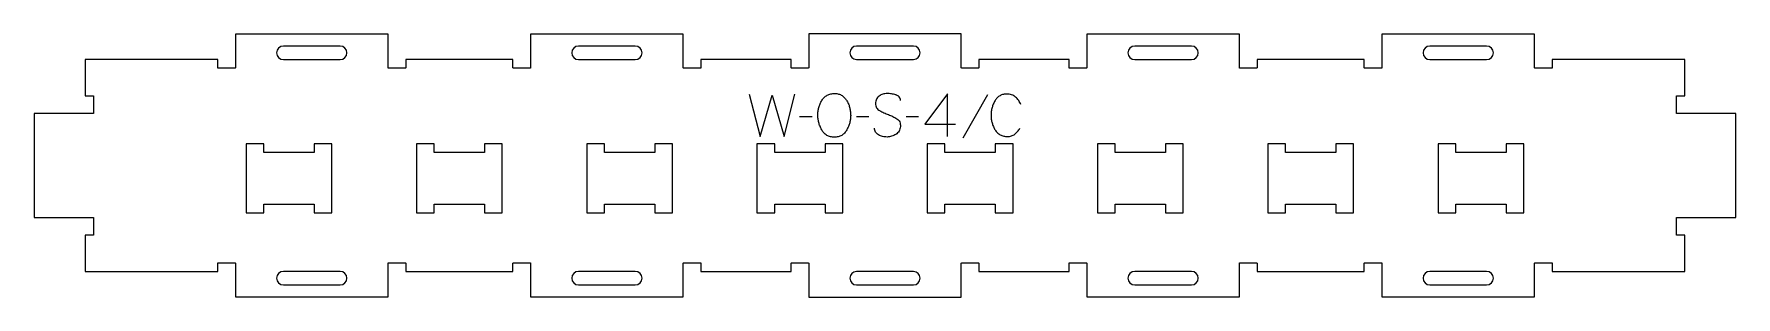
# Model space of a CAD drawing. Extents: x 0 to 1200, y 0 to 186.
import ezdxf

# ---------------------------------------------------------------- set-up
doc = ezdxf.new("R2010")
doc.units = 0
for name, color, linetype in [('1_ANYTOOL_1MMDEEP_LABELS_S', 2, 'CONTINUOUS'), ('3_ANYTOOL_CUTTHROUGH_INSID', 4, 'CONTINUOUS'), ('4_ANYTOOL_CUTTHROUGH_OUTSI', 5, 'CONTINUOUS')]:
    doc.layers.add(name, color=color, linetype=linetype)

msp = doc.modelspace()

# ---------------------------------------------------------------- linework, layer by layer
at = {"layer": '1_ANYTOOL_1MMDEEP_LABELS_S'}
for p, q in [((671.9, 142.772825), (654.714286, 112.001396)), ((548.342857, 127.129967), (539.557143, 127.044253)), ((588.371429, 127.129967), (579.585714, 127.044253)), ((623.428572, 127.129967), (614.642857, 127.044253)), ((627.714286, 121.901396), (649.485714, 121.901396))]:
    msp.add_line(p, q, dxfattribs=at)
for points in [[(503.985714, 143.244253), (511.7, 113.244253), (520.142857, 142.344253), (528.628572, 113.244253), (536.128572, 143.244253)], [(643.7, 113.244253), (643.742857, 143.28711), (627.714286, 121.901396)]]:
    msp.add_lwpolyline(points, dxfattribs=at)
msp.add_lwpolyline([(564.414286, 143.58711, -0.064784), (567.088241, 143.239189, -0.088904), (569.514286, 142.108539, -0.05419), (571.43685, 140.416409, -0.051179), (572.964286, 138.358539, -0.041653), (574.146485, 135.929766, -0.036749), (574.935714, 133.344253, -0.024892), (575.393494, 130.72499, -0.030823), (575.557143, 128.072825, -0.034269), (575.380623, 125.500328, -0.031918), (574.866072, 122.972825, -0.031725), (573.977885, 120.363428, -0.026303), (572.792857, 117.872825, -0.058719), (571.269077, 115.711077, -0.077745), (569.230357, 114.047825, -0.077243), (566.743369, 113.068987, -0.055252), (564.071429, 112.772825, -0.054051), (561.317504, 113.071404, -0.077615), (558.751786, 114.069253, -0.078558), (556.676713, 115.756327, -0.060481), (555.135714, 117.958539, -0.02629), (553.949054, 120.497758, -0.031299), (553.0625, 123.154967, -0.031469), (552.547462, 125.741783, -0.033416), (552.371429, 128.372825, -0.032847), (552.550107, 131.089773, -0.035049), (553.094643, 133.756753, -0.03503), (554.010617, 136.333792, -0.032231), (555.264286, 138.765682, -0.062518), (556.886175, 140.832776, -0.074052), (558.998214, 142.381753, -0.072322), (561.625068, 143.312644, -0.049083)], format="xyb", close=True, dxfattribs=at)
for points in [[(610.614286, 138.658539, 0.071867), (610.421172, 139.995146, 0.100684), (609.794643, 141.176396, 0.047558), (609.320089, 141.652846, 0.038563), (608.770089, 142.041575, 0.037928), (608.072902, 142.389043, 0.026634), (607.335714, 142.644253, 0.028461), (604.312381, 143.330236, 0.041577), (601.228572, 143.58711, 0.036938), (599.726212, 143.475971, 0.041531), (598.260714, 143.131753, 0.041583), (596.883338, 142.554545, 0.038125), (595.614286, 141.765682, 0.057611), (594.544133, 140.773778, 0.065808), (593.75, 139.553182, 0.06469), (593.272504, 138.093627, 0.046778), (593.128572, 136.558539, 0.052235), (593.290927, 135.008697, 0.075448), (593.835714, 133.558539, 0.076671), (594.751806, 132.385486, 0.061023), (595.957143, 131.501396, 0.021951), (598.985997, 129.97405, 0.018213), (602.128572, 128.694253, -0.02405), (605.230056, 127.388791, -0.02981), (608.171429, 125.758539, -0.068439), (609.312731, 124.792608, -0.079282), (610.121429, 123.540682, -0.076308), (610.546428, 121.962, -0.047772), (610.571429, 120.315682, -0.046243), (610.278194, 118.634722, -0.06359), (609.628572, 117.063896, -0.064671), (608.655748, 115.779707, -0.057073), (607.4, 114.765682, -0.067522), (604.431692, 113.402771, -0.070793), (601.207143, 112.901396, -0.064027), (598.068128, 113.263911, -0.070447), (595.142857, 114.444253, -0.054374), (593.98444, 115.293886, -0.074742), (593.085714, 116.404967, -0.075199), (592.562707, 117.711346, -0.057737), (592.4, 119.115682)], [(695.514286, 135.744253, 0.059291), (693.978125, 138.67367, 0.066881), (691.764286, 141.122825, 0.04529), (690.4473, 142.046702, 0.046757), (688.983929, 142.713896, 0.04633), (687.344016, 143.118227, 0.037303), (685.657143, 143.244253, 0.054828), (683.151503, 142.968668, 0.073548), (680.808929, 142.071039, 0.073729), (678.839607, 140.542806, 0.056205), (677.321429, 138.551396, 0.033355), (676.100259, 136.16152, 0.034965), (675.216072, 133.628182, 0.034911), (674.686044, 130.960175, 0.031589), (674.514286, 128.244253, 0.032085), (674.688789, 125.527624, 0.035383), (675.226786, 122.860325, 0.035431), (676.125275, 120.325167, 0.033598), (677.364286, 117.93711, 0.058628), (678.926487, 115.936225, 0.073381), (680.948214, 114.417467, 0.072539), (683.394187, 113.516413, 0.05208), (686, 113.244253, 0.033243), (687.441375, 113.34019, 0.042283), (688.85, 113.651396, 0.042766), (690.092697, 114.158485, 0.044269), (691.228572, 114.872825, 0.055485), (693.240367, 116.787726, 0.045948), (694.828572, 119.072825)]]:
    msp.add_lwpolyline(points, format="xyb", dxfattribs=at)
at = {"layer": '3_ANYTOOL_CUTTHROUGH_INSID'}
for points in [[(175.75, 167.544253), (215.75, 167.544253, 1), (215.75, 177.044253), (175.75, 177.044253, 1)], [(383.75, 167.544253), (423.75, 167.544253, 1), (423.75, 177.044253), (383.75, 177.044253, 1)], [(579.75, 167.588506), (619.75, 167.588506, 1), (619.75, 177.088506), (579.75, 177.088506, 1)], [(775.75, 167.544253), (815.75, 167.544253, 1), (815.75, 177.044253), (775.75, 177.044253, 1)], [(983.75, 167.544253), (1023.75, 167.544253, 1), (1023.75, 177.044253), (983.75, 177.044253, 1)], [(175.75, 18.044253, 1), (175.75, 8.544253), (215.75, 8.544253, 1), (215.75, 18.044253)], [(383.75, 18.044253, 1), (383.75, 8.544253), (423.75, 8.544253, 1), (423.75, 18.044253)], [(579.75, 18, 1), (579.75, 8.5), (619.75, 8.5, 1), (619.75, 18)], [(775.75, 18.044253, 1), (775.75, 8.544253), (815.75, 8.544253, 1), (815.75, 18.044253)], [(983.75, 18.044253, 1), (983.75, 8.544253), (1023.75, 8.544253, 1), (1023.75, 18.044253)]]:
    msp.add_lwpolyline(points, format="xyb", close=True, dxfattribs=at)
for points in [[(162, 102.000253), (162, 108.000253), (149.5, 108.000253), (149.5, 59.500253), (162, 59.500253), (162, 65.500253), (197.5, 65.500253), (197.5, 59.500253), (210, 59.500253), (210, 108.000253), (197.5, 108.000253), (197.5, 102.000253)], [(282, 102.000253), (282, 108.000253), (269.5, 108.000253), (269.5, 59.500253), (282, 59.500253), (282, 65.500253), (317.5, 65.500253), (317.5, 59.500253), (330, 59.500253), (330, 108.000253), (317.5, 108.000253), (317.5, 102.000253)], [(402, 102.000253), (402, 108.000253), (389.5, 108.000253), (389.5, 59.500253), (402, 59.500253), (402, 65.500253), (437.5, 65.500253), (437.5, 59.500253), (450, 59.500253), (450, 108.000253), (437.5, 108.000253), (437.5, 102.000253)], [(522, 102.000253), (522, 108.000253), (509.5, 108.000253), (509.5, 59.500253), (522, 59.500253), (522, 65.500253), (557.5, 65.500253), (557.5, 59.500253), (570, 59.500253), (570, 108.000253), (557.5, 108.000253), (557.5, 102.000253)], [(642, 102.000253), (642, 108.000253), (629.5, 108.000253), (629.5, 59.500253), (642, 59.500253), (642, 65.500253), (677.5, 65.500253), (677.5, 59.500253), (690, 59.500253), (690, 108.000253), (677.5, 108.000253), (677.5, 102.000253)], [(762, 102.000253), (762, 108.000253), (749.5, 108.000253), (749.5, 59.500253), (762, 59.500253), (762, 65.500253), (797.5, 65.500253), (797.5, 59.500253), (810, 59.500253), (810, 108.000253), (797.5, 108.000253), (797.5, 102.000253)], [(882, 102.000253), (882, 108.000253), (869.5, 108.000253), (869.5, 59.500253), (882, 59.500253), (882, 65.500253), (917.5, 65.500253), (917.5, 59.500253), (930, 59.500253), (930, 108.000253), (917.5, 108.000253), (917.5, 102.000253)], [(1002, 102.000253), (1002, 108.000253), (989.5, 108.000253), (989.5, 59.500253), (1002, 59.500253), (1002, 65.500253), (1037.5, 65.500253), (1037.5, 59.500253), (1050, 59.500253), (1050, 108.000253), (1037.5, 108.000253), (1037.5, 102.000253)]]:
    msp.add_lwpolyline(points, close=True, dxfattribs=at)
at = {"layer": '4_ANYTOOL_CUTTHROUGH_OUTSI'}
msp.add_lwpolyline([(129.5, 167.544253), (36, 167.544253), (36, 142.044253), (41.75, 142.044253, -0.414214), (42, 141.794253), (42, 129.794253, -0.414214), (41.75, 129.544253), (0, 129.544253), (0, 56.044253), (41.75, 56.044253, -0.414214), (42, 55.794253), (42, 43.794253, -0.414214), (41.75, 43.544253), (36, 43.544253), (36, 18.044253), (129.5, 18.044253), (129.5, 23.794253, -0.414214), (129.75, 24.044253), (141.75, 24.044253, -0.414214), (142, 23.794253), (142, 0.044253), (249.5, 0.044253), (249.5, 23.794253, -0.414214), (249.75, 24.044253), (261.75, 24.044253, -0.414214), (262, 23.794253), (262, 18.044253), (337.5, 18.044253), (337.5, 23.794253, -0.414214), (337.75, 24.044253), (349.75, 24.044253, -0.414214), (350, 23.794253), (350, 0.044253), (457.5, 0.044253), (457.5, 23.794253, -0.414214), (457.75, 24.044253), (469.75, 24.044253, -0.414214), (470, 23.794253), (470, 18.04408), (533.5, 18.000173), (533.5, 23.75, -0.414214), (533.75, 24), (545.75, 24, -0.414214), (546, 23.75), (546, 0), (653.5, 0), (653.5, 23.75, -0.414214), (653.75, 24), (665.75, 24, -0.414214), (666, 23.75), (666, 18.000173), (729.5, 18.04408), (729.5, 23.794253, -0.414214), (729.75, 24.044253), (741.75, 24.044253, -0.414214), (742, 23.794253), (742, 0.044253), (849.5, 0.044253), (849.5, 23.794253, -0.414214), (849.75, 24.044253), (861.75, 24.044253, -0.414214), (862, 23.794253), (862, 18.044253), (937.5, 18.044253), (937.5, 23.794253, -0.414214), (937.75, 24.044253), (949.75, 24.044253, -0.414214), (950, 23.794253), (950, 0.044253), (1057.5, 0.044253), (1057.5, 23.794253, -0.414214), (1057.75, 24.044253), (1069.75, 24.044253, -0.414214), (1070, 23.794253), (1070, 18.044253), (1163.5, 18.044253), (1163.5, 43.544253), (1157.75, 43.544253, -0.414214), (1157.5, 43.794253), (1157.5, 55.794253, -0.414214), (1157.75, 56.044253), (1199.5, 56.044253), (1199.5, 129.544253), (1157.75, 129.544253, -0.414214), (1157.5, 129.794253), (1157.5, 141.794253, -0.414214), (1157.75, 142.044253), (1163.5, 142.044253), (1163.5, 167.544253), (1070, 167.544253), (1070, 161.794253, -0.414214), (1069.75, 161.544253), (1057.75, 161.544253, -0.414214), (1057.5, 161.794253), (1057.5, 185.544253), (950, 185.544253), (950, 161.794253, -0.414214), (949.75, 161.544253), (937.75, 161.544253, -0.414214), (937.5, 161.794253), (937.5, 167.544253), (862, 167.544253), (862, 161.794253, -0.414214), (861.75, 161.544253), (849.75, 161.544253, -0.414214), (849.5, 161.794253), (849.5, 185.544253), (742, 185.544253), (742, 161.794253, -0.414214), (741.75, 161.544253), (729.75, 161.544253, -0.414214), (729.5, 161.794253), (729.5, 167.544426), (666, 167.588333), (666, 161.838506, -0.414214), (665.75, 161.588506), (653.75, 161.588506, -0.414214), (653.5, 161.838506), (653.5, 185.588506), (546, 185.588506), (546, 161.838506, -0.414214), (545.75, 161.588506), (533.75, 161.588506, -0.414214), (533.5, 161.838506), (533.5, 167.588333), (470, 167.544426), (470, 161.794253, -0.414214), (469.75, 161.544253), (457.75, 161.544253, -0.414214), (457.5, 161.794253), (457.5, 185.544253), (350, 185.544253), (350, 161.794253, -0.414214), (349.75, 161.544253), (337.75, 161.544253, -0.414214), (337.5, 161.794253), (337.5, 167.544253), (262, 167.544253), (262, 161.794253, -0.414214), (261.75, 161.544253), (249.75, 161.544253, -0.414214), (249.5, 161.794253), (249.5, 185.544253), (142, 185.544253), (142, 161.794253, -0.414214), (141.75, 161.544253), (129.75, 161.544253, -0.414214), (129.5, 161.794253)], format="xyb", close=True, dxfattribs=at)

doc.saveas('drawing.dxf')
